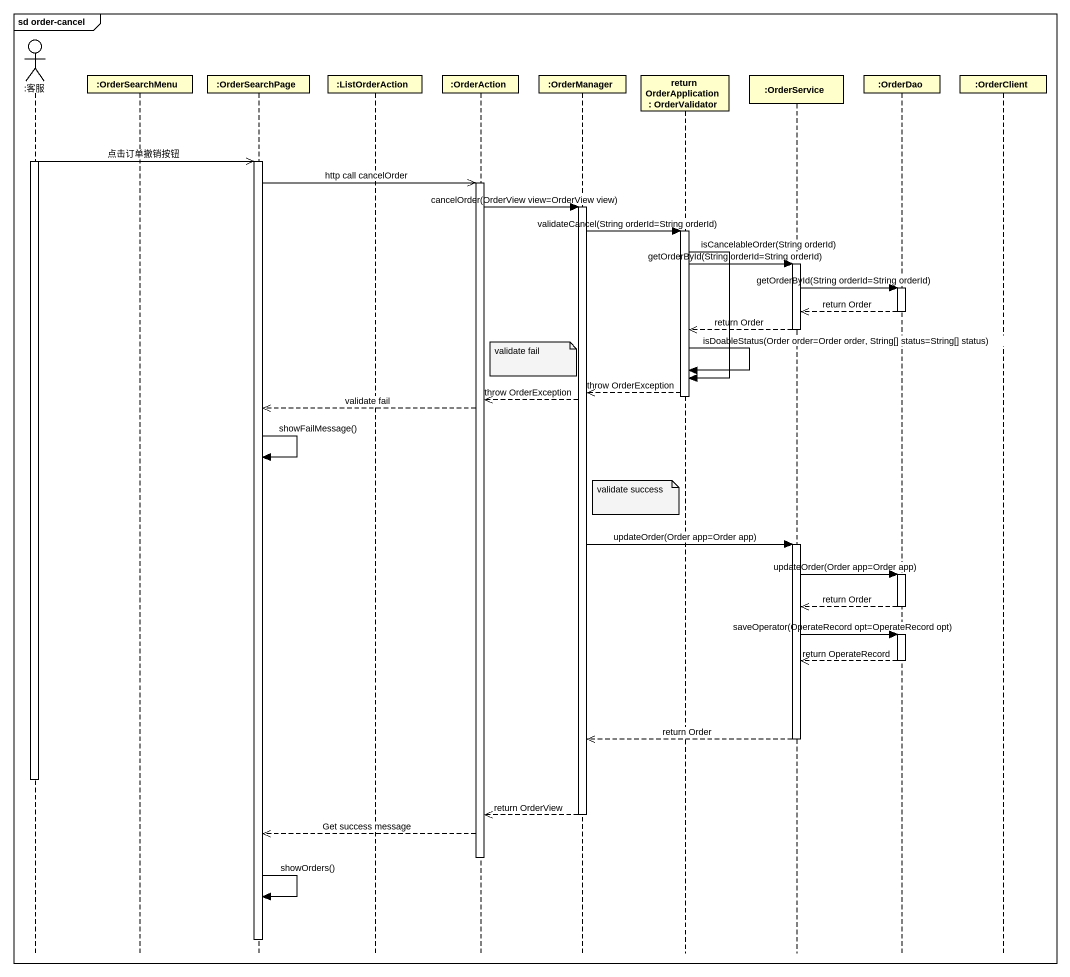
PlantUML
@startuml
mainframe sd order-cancel
hide footbox
actor ":客服" as 客服
participant ":OrderSearchMenu" as OrderSearchMenu
participant ":OrderSearchPage" as OrderSearchPage
participant ":ListOrderAction" as ListOrderAction
participant ":OrderAction" as OrderAction
participant ":OrderManager" as OrderManager
participant "return OrderApplication : OrderValidator" as return_OrderApplication
participant ":OrderService" as OrderService
participant ":OrderDao" as OrderDao
participant ":OrderClient" as OrderClient

activate 客服
客服 ->> OrderSearchPage : 点击订单撤销按钮
activate OrderSearchPage
OrderSearchPage ->> OrderAction : http call cancelOrder
activate OrderAction
OrderAction -> OrderManager : cancelOrder(OrderView view=OrderView view)
activate OrderManager
OrderManager -> return_OrderApplication : validateCancel(String orderId=String orderId)
activate return_OrderApplication
return_OrderApplication -> OrderService : getOrderById(String orderId=String orderId)
activate OrderService
OrderService -> OrderDao : getOrderById(String orderId=String orderId)
activate OrderDao
OrderDao -->> OrderService : return Order
deactivate OrderDao
OrderService -->> return_OrderApplication : return Order
deactivate OrderService
note left of OrderManager : validate fail
return_OrderApplication -> return_OrderApplication : isDoableStatus(Order order=Order order, String[] status=String[] status)
return_OrderApplication -> return_OrderApplication : isCancelableOrder(String orderId)
return_OrderApplication -->> OrderManager : throw OrderException
deactivate return_OrderApplication
OrderManager -->> OrderAction : throw OrderException
OrderAction -->> OrderSearchPage : validate fail
OrderSearchPage -> OrderSearchPage : showFailMessage()
note left of return_OrderApplication : validate success
OrderManager -> OrderService : updateOrder(Order app=Order app)
activate OrderService
OrderService -> OrderDao : updateOrder(Order app=Order app)
activate OrderDao
OrderDao -->> OrderService : return Order
deactivate OrderDao
OrderService -> OrderDao : saveOperator(OperateRecord opt=OperateRecord opt)
activate OrderDao
OrderDao -->> OrderService : return OperateRecord
deactivate OrderDao
OrderService -->> OrderManager : return Order
deactivate OrderService
deactivate 客服
OrderManager -->> OrderAction : return OrderView
deactivate OrderManager
OrderAction -->> OrderSearchPage : Get success message
deactivate OrderAction
OrderSearchPage -> OrderSearchPage : showOrders()
deactivate OrderSearchPage
@enduml
